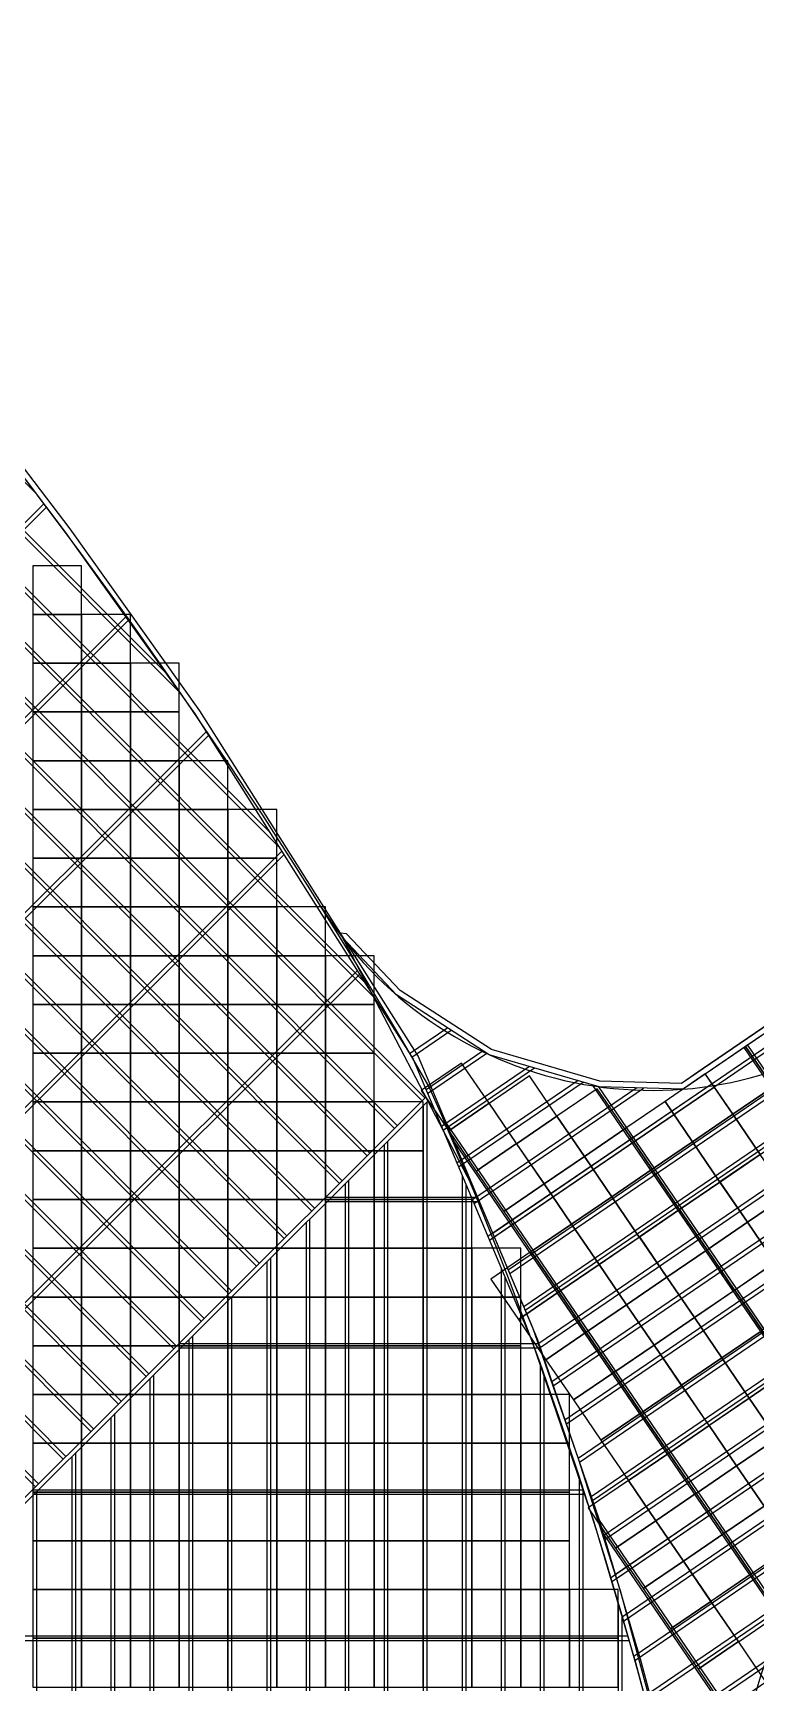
# Model space of a CAD drawing. Extents: x -31693 to 409283, y -98233 to 151957.
# Drawn here: x 136047 to 143456, y 79258 to 96178 of the extents above; entities that cross this region are included whole.
import ezdxf

# ---------------------------------------------------------------- set-up
doc = ezdxf.new("R2010")
doc.units = 0
doc.header["$LTSCALE"] = 1000
doc.header["$MEASUREMENT"] = 0
for name, color, linetype in [('500浮箱', 162, 'Continuous'), ('A-G-VISIBLE', 9, 'Continuous'), ('主龙骨', 4, 'Continuous'), ('边梁（14a槽钢', 3, 'Continuous'), ('龙骨', 10, 'Continuous')]:
    doc.layers.add(name, color=color, linetype=linetype)

# ---------------------------------------------------------------- blocks, each defined once
blk = doc.blocks.new('dasd')
at = {"layer": 'A-G-VISIBLE', "linetype": 'Continuous'}
for centre, radius, start, end in [((-132803.822, 42108.688), 57.677, 29.84645, 67.5516), ((-132751.517, 42141.372), 4, 211.9998, 304.8773), ((-132793.207, 42119.965), 43.092, 332.8786, 23.8551), ((-132741.838, 42128.615), 9, 124.8773, 189.5588)]:
    blk.add_arc(centre, radius, start, end, dxfattribs=at)
blk = doc.blocks.new('asdasd')
at = {"layer": '500浮箱'}
blk.add_lwpolyline([(147637, 78630), (148137, 78630), (148137, 79130), (147637, 79130)], close=True, dxfattribs=at)
blk = doc.blocks.new('zczx')
at = {"layer": '主龙骨', "elevation": 2850}
for points in [[(148325, 89179), (150580, 85875)], [(148290, 89155), (150544, 85850)]]:
    blk.add_lwpolyline(points, dxfattribs=at)

msp = doc.modelspace()

# ---------------------------------------------------------------- linework, layer by layer
at = {"layer": '500浮箱', "elevation": 2850}
for points in [[(136045, 90216), (136545, 90216), (136545, 90716), (136045, 90716)], [(136045, 89716), (136545, 89716), (136545, 90216), (136045, 90216)], [(136545, 89716), (137045, 89716), (137045, 90216), (136545, 90216)], [(136045, 89216), (136545, 89216), (136545, 89716), (136045, 89716)], [(136545, 89216), (137045, 89216), (137045, 89716), (136545, 89716)], [(137045, 89216), (137545, 89216), (137545, 89716), (137045, 89716)], [(136045, 88716), (136545, 88716), (136545, 89216), (136045, 89216)], [(136545, 88716), (137045, 88716), (137045, 89216), (136545, 89216)], [(137045, 88716), (137545, 88716), (137545, 89216), (137045, 89216)], [(136045, 88216), (136545, 88216), (136545, 88716), (136045, 88716)], [(136545, 88216), (137045, 88216), (137045, 88716), (136545, 88716)], [(137045, 88216), (137545, 88216), (137545, 88716), (137045, 88716)], [(137545, 88216), (138045, 88216), (138045, 88716), (137545, 88716)], [(136045, 87716), (136545, 87716), (136545, 88216), (136045, 88216)], [(136545, 87716), (137045, 87716), (137045, 88216), (136545, 88216)], [(137045, 87716), (137545, 87716), (137545, 88216), (137045, 88216)], [(137545, 87716), (138045, 87716), (138045, 88216), (137545, 88216)], [(138045, 87716), (138545, 87716), (138545, 88216), (138045, 88216)], [(136045, 87216), (136545, 87216), (136545, 87716), (136045, 87716)], [(136545, 87216), (137045, 87216), (137045, 87716), (136545, 87716)], [(137045, 87216), (137545, 87216), (137545, 87716), (137045, 87716)], [(137545, 87216), (138045, 87216), (138045, 87716), (137545, 87716)], [(138045, 87216), (138545, 87216), (138545, 87716), (138045, 87716)], [(136045, 86716), (136545, 86716), (136545, 87216), (136045, 87216)], [(136545, 86716), (137045, 86716), (137045, 87216), (136545, 87216)], [(137045, 86716), (137545, 86716), (137545, 87216), (137045, 87216)], [(137545, 86716), (138045, 86716), (138045, 87216), (137545, 87216)], [(138045, 86716), (138545, 86716), (138545, 87216), (138045, 87216)], [(138545, 86716), (139045, 86716), (139045, 87216), (138545, 87216)], [(136045, 86216), (136545, 86216), (136545, 86716), (136045, 86716)], [(136545, 86216), (137045, 86216), (137045, 86716), (136545, 86716)], [(137045, 86216), (137545, 86216), (137545, 86716), (137045, 86716)], [(137545, 86216), (138045, 86216), (138045, 86716), (137545, 86716)], [(138045, 86216), (138545, 86216), (138545, 86716), (138045, 86716)], [(138545, 86216), (139045, 86216), (139045, 86716), (138545, 86716)], [(139045, 86216), (139545, 86216), (139545, 86716), (139045, 86716)], [(136045, 85716), (136545, 85716), (136545, 86216), (136045, 86216)], [(136545, 85716), (137045, 85716), (137045, 86216), (136545, 86216)], [(137045, 85716), (137545, 85716), (137545, 86216), (137045, 86216)], [(137545, 85716), (138045, 85716), (138045, 86216), (137545, 86216)], [(138045, 85716), (138545, 85716), (138545, 86216), (138045, 86216)], [(138545, 85716), (139045, 85716), (139045, 86216), (138545, 86216)], [(139045, 85716), (139545, 85716), (139545, 86216), (139045, 86216)], [(136045, 85216), (136545, 85216), (136545, 85716), (136045, 85716)], [(136545, 85216), (137045, 85216), (137045, 85716), (136545, 85716)], [(137045, 85216), (137545, 85216), (137545, 85716), (137045, 85716)], [(137545, 85216), (138045, 85216), (138045, 85716), (137545, 85716)], [(138045, 85216), (138545, 85216), (138545, 85716), (138045, 85716)], [(138545, 85216), (139045, 85216), (139045, 85716), (138545, 85716)], [(139045, 85216), (139545, 85216), (139545, 85716), (139045, 85716)], [(136045, 84716), (136545, 84716), (136545, 85216), (136045, 85216)], [(136545, 84716), (137045, 84716), (137045, 85216), (136545, 85216)], [(137045, 84716), (137545, 84716), (137545, 85216), (137045, 85216)], [(137545, 84716), (138045, 84716), (138045, 85216), (137545, 85216)], [(138045, 84716), (138545, 84716), (138545, 85216), (138045, 85216)], [(138545, 84716), (139045, 84716), (139045, 85216), (138545, 85216)], [(139045, 84716), (139545, 84716), (139545, 85216), (139045, 85216)], [(139545, 84716), (140045, 84716), (140045, 85216), (139545, 85216)], [(136045, 84216), (136545, 84216), (136545, 84716), (136045, 84716)], [(136545, 84216), (137045, 84216), (137045, 84716), (136545, 84716)], [(137045, 84216), (137545, 84216), (137545, 84716), (137045, 84716)], [(137545, 84216), (138045, 84216), (138045, 84716), (137545, 84716)], [(138045, 84216), (138545, 84216), (138545, 84716), (138045, 84716)], [(138545, 84216), (139045, 84216), (139045, 84716), (138545, 84716)], [(139045, 84216), (139545, 84216), (139545, 84716), (139045, 84716)], [(139545, 84216), (140045, 84216), (140045, 84716), (139545, 84716)], [(136045, 83716), (136545, 83716), (136545, 84216), (136045, 84216)], [(136545, 83716), (137045, 83716), (137045, 84216), (136545, 84216)], [(137045, 83716), (137545, 83716), (137545, 84216), (137045, 84216)], [(137545, 83716), (138045, 83716), (138045, 84216), (137545, 84216)], [(138045, 83716), (138545, 83716), (138545, 84216), (138045, 84216)], [(138545, 83716), (139045, 83716), (139045, 84216), (138545, 84216)], [(139045, 83716), (139545, 83716), (139545, 84216), (139045, 84216)], [(139545, 83716), (140045, 83716), (140045, 84216), (139545, 84216)], [(140045, 83716), (140545, 83716), (140545, 84216), (140045, 84216)], [(136045, 83216), (136545, 83216), (136545, 83716), (136045, 83716)], [(136545, 83216), (137045, 83216), (137045, 83716), (136545, 83716)], [(137045, 83216), (137545, 83216), (137545, 83716), (137045, 83716)], [(137545, 83216), (138045, 83216), (138045, 83716), (137545, 83716)], [(138045, 83216), (138545, 83216), (138545, 83716), (138045, 83716)], [(138545, 83216), (139045, 83216), (139045, 83716), (138545, 83716)], [(139045, 83216), (139545, 83216), (139545, 83716), (139045, 83716)], [(139545, 83216), (140045, 83216), (140045, 83716), (139545, 83716)], [(140045, 83216), (140545, 83216), (140545, 83716), (140045, 83716)], [(140545, 83216), (141045, 83216), (141045, 83716), (140545, 83716)], [(136045, 82716), (136545, 82716), (136545, 83216), (136045, 83216)], [(136545, 82716), (137045, 82716), (137045, 83216), (136545, 83216)], [(137045, 82716), (137545, 82716), (137545, 83216), (137045, 83216)], [(137545, 82716), (138045, 82716), (138045, 83216), (137545, 83216)], [(138045, 82716), (138545, 82716), (138545, 83216), (138045, 83216)], [(138545, 82716), (139045, 82716), (139045, 83216), (138545, 83216)], [(139045, 82716), (139545, 82716), (139545, 83216), (139045, 83216)], [(139545, 82716), (140045, 82716), (140045, 83216), (139545, 83216)], [(140045, 82716), (140545, 82716), (140545, 83216), (140045, 83216)], [(140545, 82716), (141045, 82716), (141045, 83216), (140545, 83216)], [(136045, 82216), (136545, 82216), (136545, 82716), (136045, 82716)], [(136545, 82216), (137045, 82216), (137045, 82716), (136545, 82716)], [(137045, 82216), (137545, 82216), (137545, 82716), (137045, 82716)], [(137545, 82216), (138045, 82216), (138045, 82716), (137545, 82716)], [(138045, 82216), (138545, 82216), (138545, 82716), (138045, 82716)], [(138545, 82216), (139045, 82216), (139045, 82716), (138545, 82716)], [(139045, 82216), (139545, 82216), (139545, 82716), (139045, 82716)], [(139545, 82216), (140045, 82216), (140045, 82716), (139545, 82716)], [(140045, 82216), (140545, 82216), (140545, 82716), (140045, 82716)], [(140545, 82216), (141045, 82216), (141045, 82716), (140545, 82716)], [(136045, 81716), (136545, 81716), (136545, 82216), (136045, 82216)], [(136545, 81716), (137045, 81716), (137045, 82216), (136545, 82216)], [(137045, 81716), (137545, 81716), (137545, 82216), (137045, 82216)], [(137545, 81716), (138045, 81716), (138045, 82216), (137545, 82216)], [(138045, 81716), (138545, 81716), (138545, 82216), (138045, 82216)], [(138545, 81716), (139045, 81716), (139045, 82216), (138545, 82216)], [(139045, 81716), (139545, 81716), (139545, 82216), (139045, 82216)], [(139545, 81716), (140045, 81716), (140045, 82216), (139545, 82216)], [(140045, 81716), (140545, 81716), (140545, 82216), (140045, 82216)], [(140545, 81716), (141045, 81716), (141045, 82216), (140545, 82216)], [(141045, 81716), (141545, 81716), (141545, 82216), (141045, 82216)], [(136045, 81216), (136545, 81216), (136545, 81716), (136045, 81716)], [(136545, 81216), (137045, 81216), (137045, 81716), (136545, 81716)], [(137045, 81216), (137545, 81216), (137545, 81716), (137045, 81716)], [(137545, 81216), (138045, 81216), (138045, 81716), (137545, 81716)], [(138045, 81216), (138545, 81216), (138545, 81716), (138045, 81716)], [(138545, 81216), (139045, 81216), (139045, 81716), (138545, 81716)], [(139045, 81216), (139545, 81216), (139545, 81716), (139045, 81716)], [(139545, 81216), (140045, 81216), (140045, 81716), (139545, 81716)], [(140045, 81216), (140545, 81216), (140545, 81716), (140045, 81716)], [(140545, 81216), (141045, 81216), (141045, 81716), (140545, 81716)], [(141045, 81216), (141545, 81216), (141545, 81716), (141045, 81716)], [(136045, 80716), (136545, 80716), (136545, 81216), (136045, 81216)], [(136545, 80716), (137045, 80716), (137045, 81216), (136545, 81216)], [(137045, 80716), (137545, 80716), (137545, 81216), (137045, 81216)], [(137545, 80716), (138045, 80716), (138045, 81216), (137545, 81216)], [(138045, 80716), (138545, 80716), (138545, 81216), (138045, 81216)], [(138545, 80716), (139045, 80716), (139045, 81216), (138545, 81216)], [(139045, 80716), (139545, 80716), (139545, 81216), (139045, 81216)], [(139545, 80716), (140045, 80716), (140045, 81216), (139545, 81216)], [(140045, 80716), (140545, 80716), (140545, 81216), (140045, 81216)], [(140545, 80716), (141045, 80716), (141045, 81216), (140545, 81216)], [(141045, 80716), (141545, 80716), (141545, 81216), (141045, 81216)], [(136045, 80216), (136545, 80216), (136545, 80716), (136045, 80716)], [(136545, 80216), (137045, 80216), (137045, 80716), (136545, 80716)], [(137045, 80216), (137545, 80216), (137545, 80716), (137045, 80716)], [(137545, 80216), (138045, 80216), (138045, 80716), (137545, 80716)], [(138045, 80216), (138545, 80216), (138545, 80716), (138045, 80716)], [(138545, 80216), (139045, 80216), (139045, 80716), (138545, 80716)], [(139045, 80216), (139545, 80216), (139545, 80716), (139045, 80716)], [(139545, 80216), (140045, 80216), (140045, 80716), (139545, 80716)], [(140045, 80216), (140545, 80216), (140545, 80716), (140045, 80716)], [(140545, 80216), (141045, 80216), (141045, 80716), (140545, 80716)], [(141045, 80216), (141545, 80216), (141545, 80716), (141045, 80716)], [(136045, 79716), (136545, 79716), (136545, 80216), (136045, 80216)], [(136545, 79716), (137045, 79716), (137045, 80216), (136545, 80216)], [(137045, 79716), (137545, 79716), (137545, 80216), (137045, 80216)], [(137545, 79716), (138045, 79716), (138045, 80216), (137545, 80216)], [(138045, 79716), (138545, 79716), (138545, 80216), (138045, 80216)], [(138545, 79716), (139045, 79716), (139045, 80216), (138545, 80216)], [(139045, 79716), (139545, 79716), (139545, 80216), (139045, 80216)], [(139545, 79716), (140045, 79716), (140045, 80216), (139545, 80216)], [(140045, 79716), (140545, 79716), (140545, 80216), (140045, 80216)], [(140545, 79716), (141045, 79716), (141045, 80216), (140545, 80216)], [(141045, 79716), (141545, 79716), (141545, 80216), (141045, 80216)], [(141545, 79716), (142045, 79716), (142045, 80216), (141545, 80216)], [(136045, 79216), (136545, 79216), (136545, 79716), (136045, 79716)], [(136545, 79216), (137045, 79216), (137045, 79716), (136545, 79716)], [(137045, 79216), (137545, 79216), (137545, 79716), (137045, 79716)], [(137545, 79216), (138045, 79216), (138045, 79716), (137545, 79716)], [(138045, 79216), (138545, 79216), (138545, 79716), (138045, 79716)], [(138545, 79216), (139045, 79216), (139045, 79716), (138545, 79716)], [(139045, 79216), (139545, 79216), (139545, 79716), (139045, 79716)], [(139545, 79216), (140045, 79216), (140045, 79716), (139545, 79716)], [(140045, 79216), (140545, 79216), (140545, 79716), (140045, 79716)], [(140545, 79216), (141045, 79216), (141045, 79716), (140545, 79716)], [(141045, 79216), (141545, 79216), (141545, 79716), (141045, 79716)], [(141545, 79216), (142045, 79216), (142045, 79716), (141545, 79716)]]:
    msp.add_lwpolyline(points, close=True, dxfattribs=at)
at = {"layer": '主龙骨', "elevation": 2850}
for points in [[(136159, 91351), (127529, 82731), (127560, 82701), (136185, 91317)], [(136998, 90190), (128319, 81519), (128349, 81489), (137023, 90154)], [(137821, 89013), (128941, 80139), (128971, 80108), (137845, 88976)], [(138596, 87787), (129421, 78623), (129451, 78593), (138619, 87750)], [(139370, 86561), (129863, 77062), (129894, 77032), (139393, 86524)], [(141777, 85393), (144065, 82039)], [(141843, 85373), (144101, 82063)], [(140073, 85265), (130264, 75469), (130295, 75439), (140094, 85224)], [(140281, 85000), (142581, 81629)], [(140366, 84800), (142546, 81605)], [(142228, 84733), (144529, 81359)], [(142263, 84757), (144553, 81401)], [(140591, 84237), (139045, 84237), (139045, 84194), (140621, 84194)], [(141419, 83257), (143714, 79892)], [(141454, 83281), (143737, 79934)], [(141232, 82737), (137545, 82737), (137545, 82694), (141247, 82694)], [(141683, 81237), (136045, 81237), (136045, 81194), (141697, 81194)], [(141850, 80927), (143338, 78746)], [(141890, 80792), (143324, 78690)], [(142142, 79737), (134545, 79737), (134545, 79694), (142155, 79694)]]:
    msp.add_lwpolyline(points, dxfattribs=at)
at = {"layer": '边梁（14a槽钢', "elevation": 2850}
for points in [[(132045, 96216), (134045, 93994), (135127, 92681), (135772, 91860), (136377, 91061), (137706, 89196), (139942, 85655), (141160, 82768), (141794, 80912), (142223, 79467), (142480, 78498), (142660, 77757), (142867, 76829), (143077, 75768), (143313, 74362), (143449, 73387), (143575, 72292)], [(132087, 96255), (134089, 94032), (135172, 92717), (135818, 91895), (136423, 91095), (137754, 89228), (139994, 85682), (141215, 82789), (141849, 80930), (142278, 79482), (142536, 78512), (142717, 77770), (142924, 76841), (143134, 75779), (143370, 74371), (143507, 73394)], [(148735, 89528), (142904, 85551), (142692, 85406), (141857, 85430), (140747, 85754), (139809, 86359), (139260, 86942)], [(148719, 89448), (142937, 85503), (142709, 85348), (141848, 85373), (140722, 85701), (139771, 86314), (139218, 86902)]]:
    msp.add_lwpolyline(points, dxfattribs=at)
msp.add_lwpolyline([(143112, 75890), (143150, 75994), (143145, 76068), (143229, 77900), (143737, 79813), (144921, 81944), (151054, 86128), (148735, 89528), (142692, 85406), (141857, 85430), (140747, 85754), (139809, 86359), (139260, 86942), (139195, 86947), (140578, 84296), (141166, 82904), (141634, 81561), (142064, 80206), (142660, 78001)], close=True, dxfattribs=at)
at = {"layer": '龙骨'}
for p, q in [((125209, 102344, 2850), (136072, 91463, 2850)), ((124926, 102061, 2850), (137546, 89421, 2850)), ((137405, 89619, 2850), (124954, 102089, 2850)), ((124642, 101778, 2850), (138568, 87831, 2850)), ((138471, 87985, 2850), (124671, 101807, 2850)), ((139444, 86444, 2850), (124388, 101524, 2850)), ((124359, 101496, 2850), (139541, 86290, 2850)), ((124076, 101213, 2850), (140036, 85228, 2850)), ((140065, 85256, 2850), (124105, 101241, 2850)), ((123793, 100930, 2850), (139753, 84945, 2850)), ((139782, 84973, 2850), (123822, 100959, 2850)), ((123510, 100648, 2850), (139470, 84663, 2850)), ((139499, 84691, 2850), (123538, 100676, 2850)), ((123227, 100365, 2850), (139187, 84380, 2850)), ((139216, 84408, 2850), (123255, 100393, 2850)), ((122944, 100083, 2850), (138904, 84097, 2850)), ((138933, 84126, 2850), (122972, 100111, 2850)), ((122661, 99800, 2850), (138621, 83815, 2850)), ((138650, 83843, 2850), (122689, 99828, 2850)), ((122378, 99517, 2850), (138338, 83532, 2850)), ((138367, 83560, 2850), (122406, 99546, 2850)), ((122095, 99235, 2850), (138055, 83249, 2850)), ((138083, 83278, 2850), (122123, 99263, 2850)), ((121812, 98952, 2850), (137772, 82967, 2850)), ((137800, 82995, 2850), (121840, 98980, 2850)), ((121529, 98669, 2850), (137489, 82684, 2850)), ((137517, 82712, 2850), (121557, 98698, 2850)), ((121371, 98262, 2850), (137206, 82401, 2850)), ((137234, 82430, 2850), (121385, 98304, 2850)), ((121229, 97837, 2850), (136923, 82119, 2850)), ((136951, 82147, 2850), (121243, 97880, 2850)), ((121088, 97413, 2850), (136640, 81836, 2850)), ((136668, 81864, 2850), (121102, 97455, 2850)), ((136385, 81582, 2850), (120994, 96997, 2850)), ((120980, 96954, 2850), (136357, 81553, 2850)), ((120839, 96530, 2850), (136074, 81271, 2850)), ((136102, 81299, 2850), (120853, 96572, 2850)), ((140045, 85175, 2850), (140045, 51857, 2850)), ((140085, 51830, 2850), (140085, 85215, 2850)), ((139645, 84776, 2850), (139645, 52123, 2850)), ((139685, 52096, 2850), (139685, 84816, 2850)), ((140445, 84464, 2850), (140445, 51590, 2850)), ((139245, 84376, 2850), (139245, 52390, 2850)), ((139285, 52363, 2850), (139285, 84416, 2850)), ((140485, 51563, 2850), (140485, 84369, 2850)), ((138845, 83977, 2850), (138845, 52656, 2850)), ((138885, 52630, 2850), (138885, 84017, 2850)), ((138485, 52896, 2850), (138485, 83617, 2850)), ((138445, 83578, 2850), (138445, 52923, 2850)), ((140845, 83516, 2850), (140845, 52255, 2850)), ((140885, 52360, 2850), (140885, 83421, 2850)), ((138045, 83178, 2850), (138045, 53190, 2850)), ((138085, 53163, 2850), (138085, 83218, 2850)), ((137645, 82779, 2850), (137645, 53456, 2850)), ((137685, 53430, 2850), (137685, 82819, 2850)), ((137285, 53696, 2850), (137285, 82419, 2850)), ((141245, 82521, 2850), (141245, 53324, 2850)), ((141285, 53435, 2850), (141285, 82404, 2850)), ((137245, 82379, 2850), (137245, 53723, 2850)), ((136845, 81980, 2850), (136845, 53990, 2850)), ((136885, 53963, 2850), (136885, 82020, 2850)), ((136445, 81580, 2850), (136445, 54256, 2850)), ((136485, 54230, 2850), (136485, 81620, 2850)), ((136085, 54496, 2850), (136085, 81221, 2850)), ((141645, 81349, 2850), (141645, 54488, 2850)), ((141685, 54610, 2850), (141685, 81231, 2850)), ((142045, 80066, 2850), (142045, 55772, 2850)), ((142085, 55911, 2850), (142085, 79932, 2850))]:
    msp.add_line(p, q, dxfattribs=at)
at = {"layer": '龙骨', "elevation": 2850}
msp.add_lwpolyline([(106438, 7751, 0.149253), (137795, 67716, 0.360669), (95631, 110043, 0.058715), (17434, 114815, 3.295268)], format="xyb", dxfattribs=at)
for points in [[(140774, 83832), (148859, 89347), (148836, 89380), (140759, 83869)], [(140933, 83456), (149084, 89016), (149062, 89049), (140917, 83493)], [(141092, 83080), (149310, 88686), (149287, 88719), (141076, 83117)], [(141245, 82700), (149535, 88355), (149512, 88388), (141231, 82739)], [(141379, 82307), (149760, 88025), (149738, 88058), (141365, 82346)], [(141513, 81914), (149986, 87694), (149963, 87728), (141499, 81954)], [(141647, 81522), (150211, 87364), (150189, 87397), (141633, 81561)], [(141781, 81129), (150437, 87034), (150414, 87067), (141768, 81168)], [(141908, 80731), (150662, 86703), (150639, 86736), (141896, 80771)], [(142027, 80328), (150887, 86373), (150865, 86406), (142015, 80369)], [(140297, 85975), (139907, 85710)], [(139929, 85676), (140333, 85952)], [(140662, 85740), (140075, 85340)], [(140091, 85302), (140698, 85716)], [(141137, 85580), (140234, 84964)], [(140250, 84926), (141186, 85565)], [(141634, 85435), (140392, 84588)], [(140408, 84550), (141684, 85420)], [(142236, 85361), (140551, 84212)], [(140567, 84174), (142304, 85359)], [(140726, 83798), (143028, 85369), (143006, 85402), (140710, 83836)], [(141977, 80294), (144644, 82113), (144621, 82147), (141965, 80334)], [(144745, 81746), (142085, 79932)], [(142097, 79892), (144701, 81668)], [(144311, 80967), (142204, 79529)], [(142216, 79489), (144268, 80889)], [(143878, 80187), (142315, 79120)], [(142325, 79079), (143835, 80109)], [(143596, 79510), (142423, 78710)], [(142434, 78669), (143581, 79451)]]:
    msp.add_lwpolyline(points, dxfattribs=at)

# ---------------------------------------------------------------- block references
at = {"xscale": 1000, "yscale": 1000, "zscale": 1000}
msp.add_blockref('dasd', (132893911, -42052037, 2850), dxfattribs=at)
at = {"layer": '500浮箱', "rotation": 304.3012542828801}
for p in [(-4805, 163434, 2850), (-5218, 163152, 2850), (-8129, 162983, 2850), (-7434, 162851, 2850), (-5631, 162871, 2850), (-6739, 162720, 2850), (-4937, 162739, 2850), (-7847, 162570, 2850), (-6044, 162589, 2850), (-7152, 162438, 2850), (-5350, 162458, 2850), (-7565, 162157, 2850), (-6457, 162307, 2850), (-5763, 162176, 2850), (-6870, 162025, 2850), (-5068, 162045, 2850), (-6176, 161894, 2850), (-7284, 161744, 2850), (-5481, 161763, 2850), (-6589, 161612, 2850), (-5894, 161481, 2850), (-4786, 161632, 2850), (-7002, 161331, 2850), (-5199, 161350, 2850), (-6307, 161199, 2850), (-7415, 161049, 2850), (-5612, 161068, 2850), (-6720, 160918, 2850), (-6025, 160786, 2850), (-4917, 160937, 2850), (-7133, 160636, 2850), (-5330, 160655, 2850), (-6438, 160504, 2850), (-5743, 160373, 2850), (-6851, 160223, 2850), (-5049, 160242, 2850), (-6156, 160091, 2850), (-5462, 159960, 2850), (-6569, 159810, 2850), (-4767, 159829, 2850), (-5875, 159678, 2850), (-5180, 159547, 2850), (-6288, 159397, 2850), (-5593, 159265, 2850), (-4898, 159134, 2850), (-6006, 158984, 2850), (-5311, 158852, 2850), (-6419, 158702, 2850), (-5724, 158571, 2850), (-5029, 158439, 2850), (-6137, 158289, 2850), (-5442, 158158, 2850), (-5855, 157876, 2850), (-5161, 157744, 2850), (-5574, 157463, 2850), (-5292, 157050, 2850)]:
    msp.add_blockref('asdasd', p, dxfattribs=at)
at = {"layer": '主龙骨'}
msp.add_blockref('zczx', (-4957, -3381), dxfattribs=at)

doc.saveas('drawing.dxf')
